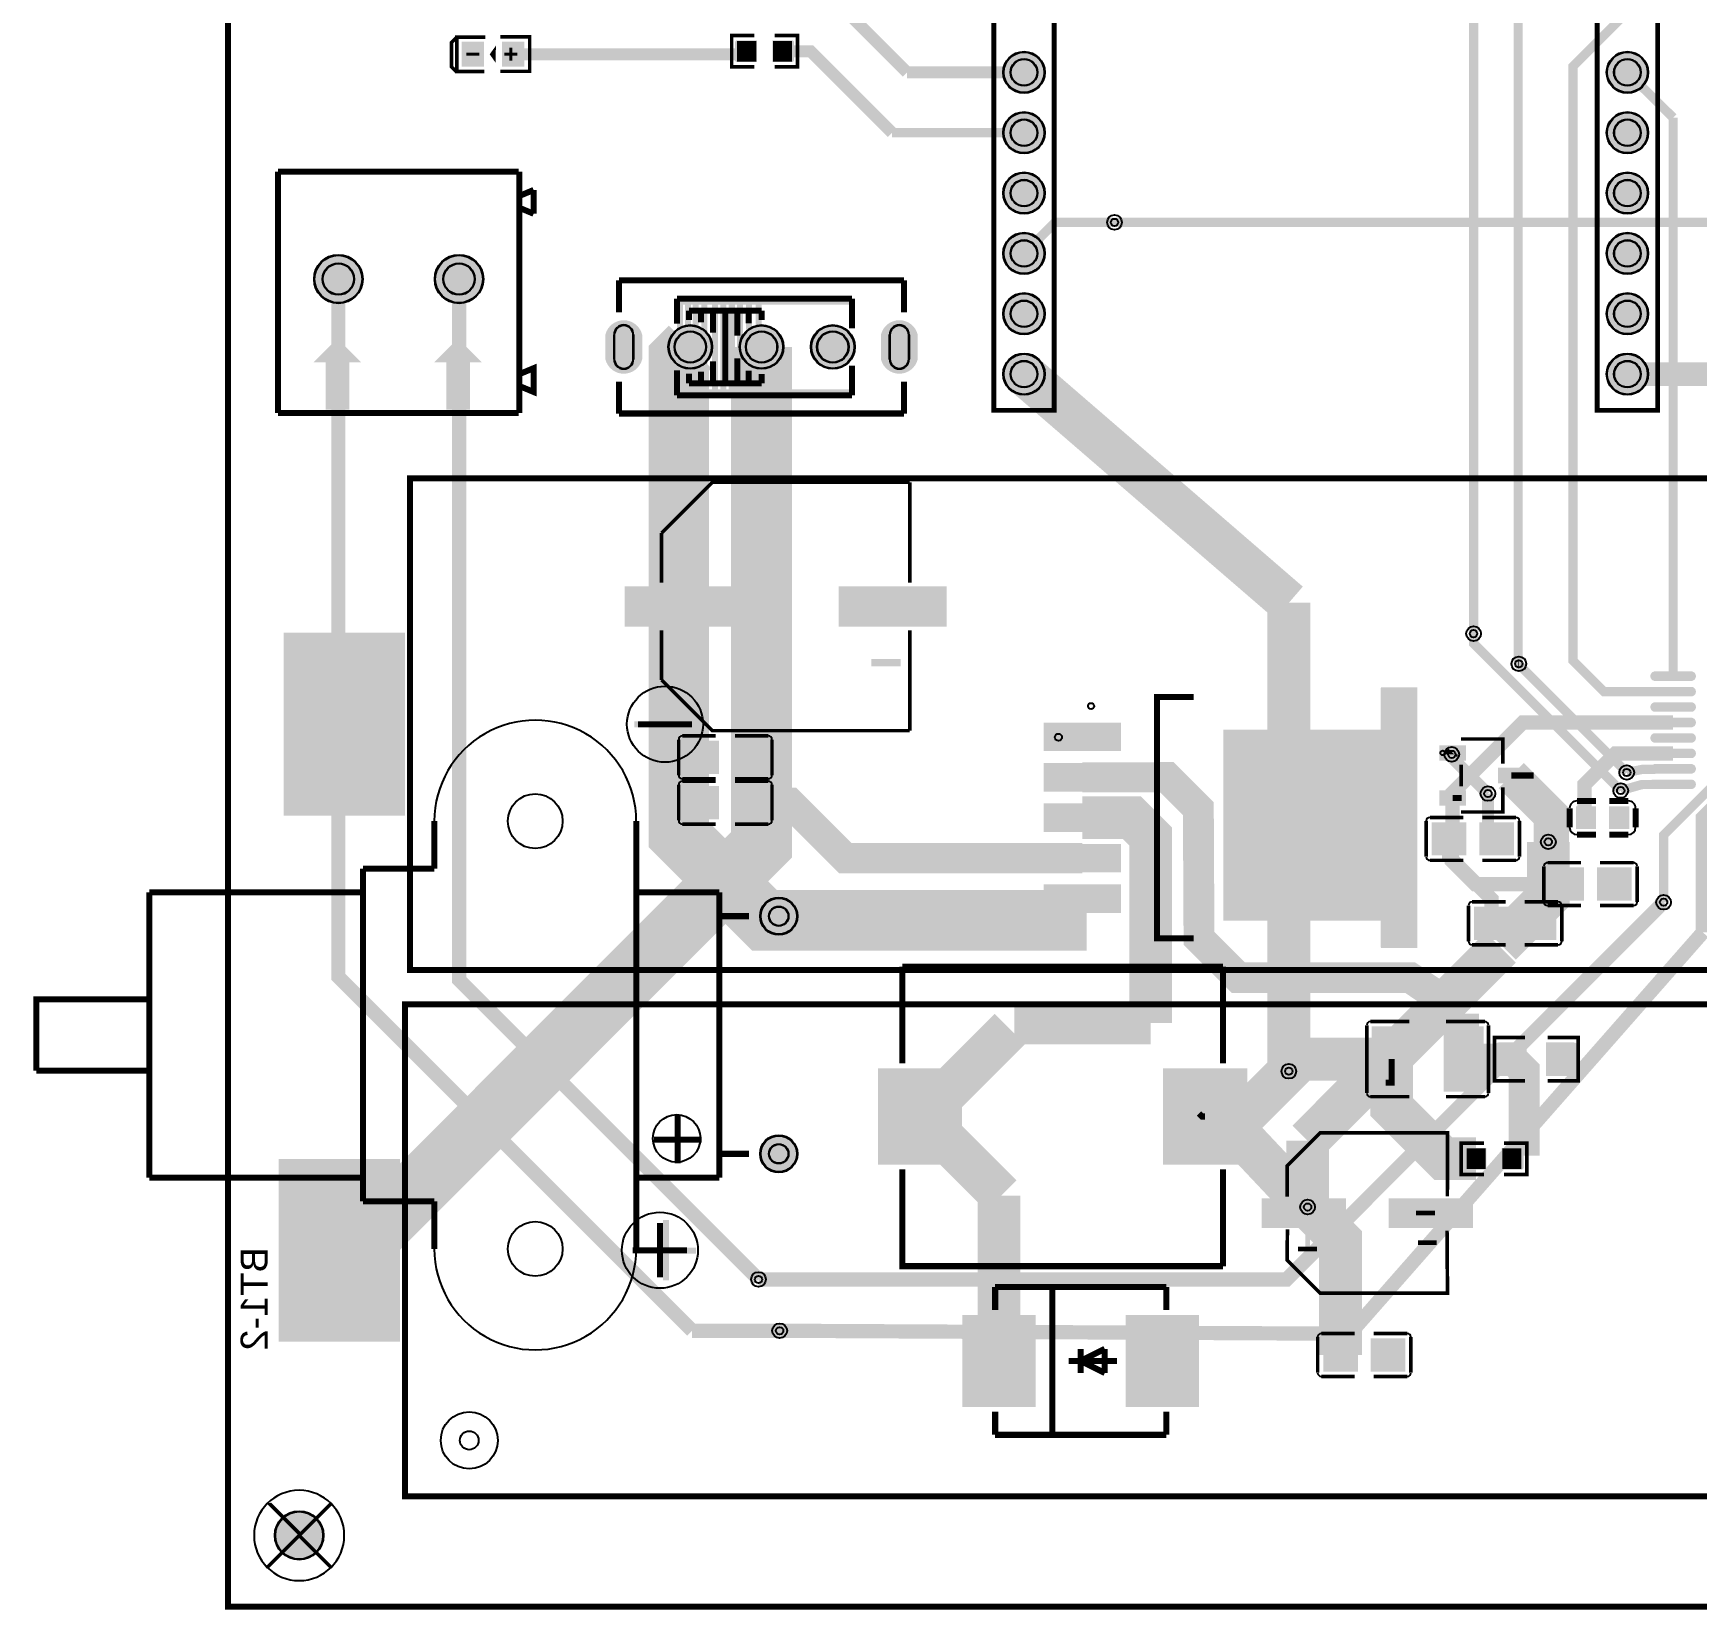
# Model space of a CAD drawing. Header units: millimetres. Extents: x -1 to 107, y -52 to 63.
# Drawn here: x -1.2 to 68.8, y -52.1 to 14.2 of the extents above; entities that cross this region are included whole.
import ezdxf

# ---------------------------------------------------------------- set-up
doc = ezdxf.new("R2010")
doc.units = ezdxf.units.MM
for name, color, linetype, true_color in [('BoardOutLine', 7, 'Continuous', 0xff00ff), ('BottomLayer', 7, 'Continuous', 0x0000ff), ('BottomPasteMaskLayer', 7, 'Continuous', 0x800000), ('BottomSilkLayer', 7, 'Continuous', 0x66cc33), ('BottomSolderMaskLayer', 7, 'Continuous', 0xaa00ff), ('Document', 7, 'Continuous', 0xffffff), ('Hole', 7, 'Continuous', 0x222222), ('Multi-Layer', 7, 'Continuous', 0xc0c0c0), ('TopLayer', 7, 'Continuous', 0xff0000), ('TopPasteMaskLayer', 7, 'Continuous', 0x808080), ('TopSilkLayer', 7, 'Continuous', 0xffcc00), ('TopSolderMaskLayer', 7, 'Continuous', 0x800080)]:
    doc.layers.add(name, color=color, linetype=linetype, true_color=true_color)
doc.styles.get("Standard").update_dxf_attribs({"font": 'arial.ttf'})

msp = doc.modelspace()

# ---------------------------------------------------------------- hatches: boundary and pattern name
at = {"layer": 'BottomLayer'}
for points in [[(14.44, -18.669), (14.44, -11.049), (9.36, -11.049), (9.36, -18.669)], [(9.147, -33.19), (9.147, -40.81), (14.227, -40.81), (14.227, -33.19)]]:
    msp.add_hatch(color=256, dxfattribs=at).paths.add_polyline_path(points)
at = {"layer": 'BottomPasteMaskLayer'}
for points in [[(14.44, -18.669), (14.44, -11.049), (9.36, -11.049), (9.36, -18.669)], [(9.147, -33.19), (9.147, -40.81), (14.227, -40.81), (14.227, -33.19)]]:
    msp.add_hatch(color=256, dxfattribs=at).paths.add_polyline_path(points)
at = {"layer": 'BottomSolderMaskLayer'}
for points in [[(39.638, 12.573, 1), (41.388, 12.573, 1)], [(65.038, 12.573, 1), (66.789, 12.573, 1)], [(39.638, 10.033, 1), (41.388, 10.033, 1)], [(65.038, 10.033, 1), (66.789, 10.033, 1)], [(39.638, 7.493, 1), (41.388, 7.493, 1)], [(65.038, 7.493, 1), (66.789, 7.493, 1)], [(39.638, 4.953, 1), (41.388, 4.953, 1)], [(65.038, 4.953, 1), (66.789, 4.953, 1)], [(10.625, 3.873, 1), (12.675, 3.873, 1)], [(15.705, 3.873, 1), (17.755, 3.873, 1)], [(39.638, 2.413, 1), (41.388, 2.413, 1)], [(65.038, 2.413, 1), (66.789, 2.413, 1)], [(24.439, 0.499, -0.785398), (22.889, 0.499), (22.889, 1.533, -0.785398), (24.439, 1.533)], [(36.04, 0.499, -0.785398), (34.489, 0.499), (34.489, 1.533, -0.785398), (36.04, 1.533)], [(25.539, 1.016, 1), (27.389, 1.016, 1)], [(28.539, 1.016, 1), (30.389, 1.016, 1)], [(31.539, 1.016, 1), (33.389, 1.016, 1)], [(39.638, -0.127, 1), (41.388, -0.127, 1)], [(65.038, -0.127, 1), (66.789, -0.127, 1)], [(14.457, -18.707), (14.457, -11.011), (9.343, -11.011), (9.343, -18.707)], [(29.402, -22.94, 1), (30.976, -22.94, 1)], [(29.402, -32.94, 1), (30.976, -32.94, 1)], [(9.13, -33.152), (9.13, -40.848), (14.244, -40.848), (14.244, -33.152)], [(8.975, -49, 1), (11.025, -49, 1)]]:
    msp.add_hatch(color=256, dxfattribs=at).paths.add_polyline_path(points)
at = {"layer": 'Document'}
for points in [[(17.042, 13.277), (17.582, 13.277), (17.582, 13.407), (17.042, 13.407)], [(18.641, 13.27), (19.18, 13.27), (19.18, 13.4), (18.641, 13.4)], [(18.846, 13.606), (18.846, 13.066), (18.976, 13.066), (18.976, 13.606)], [(25.908, 3.048), (33.274, 3.048), (33.274, 2.794), (25.908, 2.794)], [(25.908, 3.048), (25.908, -1.016), (26.162, -1.016), (26.162, 2.794)], [(28.683, 2.803), (28.429, 2.803), (28.429, -0.753), (28.683, -0.753)], [(29.069, 2.803), (28.815, 2.803), (28.815, -0.753), (29.069, -0.753)], [(26.501, 2.794), (26.247, 2.794), (26.247, -0.762), (26.501, -0.762)], [(26.816, 2.794), (26.562, 2.794), (26.562, -0.762), (26.816, -0.762)], [(27.178, 2.794), (26.924, 2.794), (26.924, -0.762), (27.178, -0.762)], [(27.63, 2.794), (27.376, 2.794), (27.376, -0.762), (27.63, -0.762)], [(27.978, 2.794), (27.724, 2.794), (27.724, -0.762), (27.978, -0.762)], [(28.34, 2.794), (28.086, 2.794), (28.086, -0.762), (28.34, -0.762)], [(29.464, 2.794), (29.21, 2.794), (29.21, -0.762), (29.464, -0.762)], [(12.11, -1.627), (11.11, -1.627), (11.11, 0.373), (10.61, 0.373), (11.61, 1.373), (12.61, 0.373), (12.11, 0.373)], [(17.19, -1.627), (16.19, -1.627), (16.19, 0.373), (15.69, 0.373), (16.69, 1.373), (17.69, 0.373), (17.19, 0.373)], [(26.162, -0.762), (33.274, -0.762), (33.274, -1.016), (26.162, -1.016)], [(26.103, -8.876), (26.103, -10.936), (26.412, -10.936), (26.412, -8.876)], [(25.639, -9.752), (25.639, -10.061), (26.875, -10.061), (26.875, -9.752)], [(35.321, -9.752), (35.321, -10.061), (34.085, -10.061), (34.085, -9.752)], [(26.655, -14.733), (26.655, -14.987), (24.115, -14.987), (24.115, -14.733)], [(52.553, -36.087), (52.553, -34.767), (52.355, -34.767), (52.355, -36.087)], [(53.083, -35.334), (51.763, -35.334), (51.763, -35.532), (53.083, -35.532)], [(57.811, -35.334), (57.811, -35.532), (57.019, -35.532), (57.019, -35.334)], [(25.573, -38.26), (25.319, -38.26), (25.319, -35.72), (25.573, -35.72)], [(24.169, -37.138), (24.169, -36.884), (26.709, -36.884), (26.709, -37.138)], [(46.079, -42.551), (46.079, -40.773), (46.587, -40.773), (46.587, -42.551)], [(38.568, -41.402), (40.346, -41.402), (40.346, -41.91), (38.568, -41.91)], [(45.438, -41.402), (47.216, -41.402), (47.216, -41.91), (45.438, -41.91)]]:
    msp.add_hatch(color=256, dxfattribs=at).paths.add_polyline_path(points)
at = {"layer": 'Multi-Layer'}
for points in [[(39.663, 12.573, 1), (41.363, 12.573, 1)], [(65.063, 12.573, 1), (66.763, 12.573, 1)], [(39.663, 10.033, 1), (41.363, 10.033, 1)], [(65.063, 10.033, 1), (66.763, 10.033, 1)], [(39.663, 7.493, 1), (41.363, 7.493, 1)], [(65.063, 7.493, 1), (66.763, 7.493, 1)], [(39.663, 4.953, 1), (41.363, 4.953, 1)], [(65.063, 4.953, 1), (66.763, 4.953, 1)], [(10.65, 3.873, 1), (12.65, 3.873, 1)], [(15.73, 3.873, 1), (17.73, 3.873, 1)], [(39.663, 2.413, 1), (41.363, 2.413, 1)], [(65.063, 2.413, 1), (66.763, 2.413, 1)], [(24.414, 0.516, -0.785398), (22.914, 0.516), (22.914, 1.516, -0.785398), (24.414, 1.516)], [(36.014, 0.516, -0.785398), (34.514, 0.516), (34.514, 1.516, -0.785398), (36.014, 1.516)], [(25.564, 1.016, 1), (27.364, 1.016, 1)], [(28.564, 1.016, 1), (30.364, 1.016, 1)], [(31.564, 1.016, 1), (33.364, 1.016, 1)], [(39.663, -0.127, 1), (41.363, -0.127, 1)], [(65.063, -0.127, 1), (66.763, -0.127, 1)], [(29.427, -22.94, 1), (30.951, -22.94, 1)], [(29.427, -32.94, 1), (30.951, -32.94, 1)], [(9, -49, 1), (11, -49, 1)]]:
    msp.add_hatch(color=256, dxfattribs=at).paths.add_polyline_path(points)
at = {"layer": 'TopLayer'}
for points in [[(16.861, 12.835), (16.861, 13.835), (17.761, 13.835), (17.761, 12.835)], [(18.561, 12.835), (18.561, 13.835), (19.461, 13.835), (19.461, 12.835)], [(29.241, 13.894), (29.241, 13.03), (28.435, 13.03), (28.435, 13.894)], [(29.941, 13.894), (29.941, 13.03), (30.748, 13.03), (30.748, 13.894)], [(23.73, -9.081), (28.23, -9.081), (28.23, -10.731), (23.73, -10.731)], [(32.73, -9.081), (37.23, -9.081), (37.23, -10.731), (32.73, -10.731)], [(67.136, -13.009, -0.785398), (67.136, -12.666), (68.54, -12.666, -0.785398), (68.54, -13.009)], [(48.922, -15.113), (55.526, -15.113), (55.526, -13.335), (57.05, -13.335), (57.05, -24.257), (55.526, -24.257), (55.526, -23.114), (48.922, -23.114)], [(67.136, -13.659, -0.785398), (67.136, -13.316), (68.54, -13.316, -0.785398), (68.54, -13.659)], [(67.136, -14.309, -0.785398), (67.136, -13.966), (68.54, -13.966, -0.785398), (68.54, -14.309)], [(67.136, -14.959, -0.785398), (67.136, -14.616), (68.54, -14.616, -0.785398), (68.54, -14.959)], [(41.37, -14.817), (44.57, -14.817), (44.57, -15.967), (41.37, -15.967)], [(67.136, -15.609, -0.785398), (67.136, -15.266), (68.54, -15.266, -0.785398), (68.54, -15.609)], [(27.645, -16.931), (27.645, -15.581), (26.235, -15.581), (26.235, -16.931)], [(28.235, -16.931), (28.235, -15.581), (29.645, -15.581), (29.645, -16.931)], [(59.089, -16.368), (58.019, -16.368), (58.019, -15.768), (59.089, -15.768)], [(67.136, -16.26, -0.785398), (67.136, -15.917), (68.54, -15.917, -0.785398), (68.54, -16.26)], [(41.37, -16.519), (44.57, -16.519), (44.57, -17.669), (41.37, -17.669)], [(61.559, -17.318), (60.489, -17.318), (60.489, -16.718), (61.559, -16.718)], [(67.136, -16.91, -0.785398), (67.136, -16.567), (68.54, -16.567, -0.785398), (68.54, -16.91)], [(27.645, -17.486), (27.645, -18.836), (26.235, -18.836), (26.235, -17.486)], [(28.235, -17.486), (28.235, -18.836), (29.645, -18.836), (29.645, -17.486)], [(67.136, -17.56, -0.785398), (67.136, -17.217), (68.54, -17.217, -0.785398), (68.54, -17.56)], [(59.089, -18.268), (58.019, -18.268), (58.019, -17.668), (59.089, -17.668)], [(41.37, -18.221), (44.57, -18.221), (44.57, -19.371), (41.37, -19.371)], [(63.769, -18.346), (64.569, -18.346), (64.569, -19.246), (63.769, -19.246)], [(65.169, -18.346), (65.969, -18.346), (65.969, -19.246), (65.169, -19.246)], [(59.113, -20.36), (59.113, -19.01), (57.703, -19.01), (57.703, -20.36)], [(59.703, -20.36), (59.703, -19.01), (61.113, -19.01), (61.113, -20.36)], [(41.37, -19.923), (44.57, -19.923), (44.57, -21.073), (41.37, -21.073)], [(64.066, -20.915), (64.066, -22.265), (62.656, -22.265), (62.656, -20.915)], [(64.656, -20.915), (64.656, -22.265), (66.066, -22.265), (66.066, -20.915)], [(41.37, -21.625), (44.57, -21.625), (44.57, -22.775), (41.37, -22.775)], [(60.891, -23.916), (60.891, -22.566), (59.481, -22.566), (59.481, -23.916)], [(61.481, -23.916), (61.481, -22.566), (62.891, -22.566), (62.891, -23.916)], [(56.803, -30.306), (56.803, -27.606), (55.168, -27.606), (55.168, -30.306)], [(58.203, -30.306), (58.203, -27.606), (59.838, -27.606), (59.838, -30.306)], [(61.641, -29.645), (61.641, -28.268), (60.509, -28.268), (60.509, -29.645)], [(62.509, -29.645), (62.509, -28.268), (63.642, -28.268), (63.642, -29.645)], [(34.386, -33.369), (34.386, -29.369), (37.886, -29.369), (37.886, -33.369)], [(46.386, -33.369), (46.386, -29.369), (49.886, -29.369), (49.886, -33.369)], [(59.947, -33.579), (59.947, -32.715), (59.141, -32.715), (59.141, -33.579)], [(60.647, -33.579), (60.647, -32.715), (61.454, -32.715), (61.454, -33.579)], [(50.543, -34.833), (54.043, -34.833), (54.043, -36.033), (50.543, -36.033)], [(55.883, -34.833), (59.383, -34.833), (59.383, -36.033), (55.883, -36.033)], [(40.978, -43.566), (37.948, -43.566), (37.948, -39.746), (40.978, -39.746)], [(47.848, -43.566), (44.818, -43.566), (44.818, -39.746), (47.848, -39.746)], [(54.541, -40.727), (54.541, -42.077), (53.131, -42.077), (53.131, -40.727)], [(55.131, -40.727), (55.131, -42.077), (56.541, -42.077), (56.541, -40.727)]]:
    msp.add_hatch(color=256, dxfattribs=at).paths.add_polyline_path(points)
at = {"layer": 'TopPasteMaskLayer'}
for points in [[(16.861, 12.835), (16.861, 13.835), (17.761, 13.835), (17.761, 12.835)], [(18.561, 12.835), (18.561, 13.835), (19.461, 13.835), (19.461, 12.835)], [(28.396, 13.012), (29.196, 13.012), (29.246, 13.062), (29.246, 13.29), (28.876, 13.29), (28.876, 13.62), (29.246, 13.62), (29.246, 13.862), (29.196, 13.912), (28.396, 13.912), (28.346, 13.862), (28.346, 13.062)], [(30.786, 13.912), (29.986, 13.912), (29.936, 13.862), (29.936, 13.634), (30.306, 13.634), (30.306, 13.304), (29.936, 13.304), (29.936, 13.062), (29.986, 13.012), (30.786, 13.012), (30.836, 13.062), (30.836, 13.862)], [(23.73, -9.081), (28.23, -9.081), (28.23, -10.731), (23.73, -10.731)], [(32.73, -9.081), (37.23, -9.081), (37.23, -10.731), (32.73, -10.731)], [(67.136, -13.009, -0.785398), (67.136, -12.666), (68.54, -12.666, -0.785398), (68.54, -13.009)], [(48.922, -15.113), (55.526, -15.113), (55.526, -13.335), (57.05, -13.335), (57.05, -24.257), (55.526, -24.257), (55.526, -23.114), (48.922, -23.114)], [(67.136, -13.659, -0.785398), (67.136, -13.316), (68.54, -13.316, -0.785398), (68.54, -13.659)], [(67.136, -14.309, -0.785398), (67.136, -13.966), (68.54, -13.966, -0.785398), (68.54, -14.309)], [(67.136, -14.959, -0.785398), (67.136, -14.616), (68.54, -14.616, -0.785398), (68.54, -14.959)], [(41.37, -14.817), (44.57, -14.817), (44.57, -15.967), (41.37, -15.967)], [(67.136, -15.609, -0.785398), (67.136, -15.266), (68.54, -15.266, -0.785398), (68.54, -15.609)], [(26.235, -16.896), (26.235, -15.616), (26.285, -15.566), (27.435, -15.566), (27.485, -15.616), (27.49, -16.026), (27.04, -16.026), (27.04, -16.476), (27.48, -16.476), (27.485, -16.896), (27.435, -16.946), (26.285, -16.946)], [(29.645, -15.616), (29.645, -16.896), (29.595, -16.946), (28.445, -16.946), (28.395, -16.896), (28.39, -16.486), (28.84, -16.486), (28.84, -16.036), (28.4, -16.036), (28.395, -15.616), (28.445, -15.566), (29.595, -15.566)], [(59.089, -16.368), (58.019, -16.368), (58.019, -15.768), (59.089, -15.768)], [(67.136, -16.26, -0.785398), (67.136, -15.917), (68.54, -15.917, -0.785398), (68.54, -16.26)], [(41.37, -16.519), (44.57, -16.519), (44.57, -17.669), (41.37, -17.669)], [(61.559, -17.318), (60.489, -17.318), (60.489, -16.718), (61.559, -16.718)], [(67.136, -16.91, -0.785398), (67.136, -16.567), (68.54, -16.567, -0.785398), (68.54, -16.91)], [(26.235, -18.801), (26.235, -17.521), (26.285, -17.471), (27.435, -17.471), (27.485, -17.521), (27.49, -17.931), (27.04, -17.931), (27.04, -18.381), (27.48, -18.381), (27.485, -18.801), (27.435, -18.851), (26.285, -18.851)], [(29.645, -17.521), (29.645, -18.801), (29.595, -18.851), (28.445, -18.851), (28.395, -18.801), (28.39, -18.391), (28.84, -18.391), (28.84, -17.941), (28.4, -17.941), (28.395, -17.521), (28.445, -17.471), (29.595, -17.471)], [(67.136, -17.56, -0.785398), (67.136, -17.217), (68.54, -17.217, -0.785398), (68.54, -17.56)], [(59.089, -18.268), (58.019, -18.268), (58.019, -17.668), (59.089, -17.668)], [(41.37, -18.221), (44.57, -18.221), (44.57, -19.371), (41.37, -19.371)], [(63.769, -18.346), (64.569, -18.346), (64.569, -19.246), (63.769, -19.246)], [(65.169, -18.346), (65.969, -18.346), (65.969, -19.246), (65.169, -19.246)], [(57.703, -20.325), (57.703, -19.045), (57.753, -18.995), (58.903, -18.995), (58.953, -19.045), (58.958, -19.455), (58.508, -19.455), (58.508, -19.905), (58.948, -19.905), (58.953, -20.325), (58.903, -20.375), (57.753, -20.375)], [(61.113, -19.045), (61.113, -20.325), (61.063, -20.375), (59.913, -20.375), (59.863, -20.325), (59.858, -19.915), (60.308, -19.915), (60.308, -19.465), (59.868, -19.465), (59.863, -19.045), (59.913, -18.995), (61.063, -18.995)], [(41.37, -19.923), (44.57, -19.923), (44.57, -21.073), (41.37, -21.073)], [(62.656, -22.23), (62.656, -20.95), (62.706, -20.9), (63.856, -20.9), (63.906, -20.95), (63.911, -21.36), (63.461, -21.36), (63.461, -21.81), (63.901, -21.81), (63.906, -22.23), (63.856, -22.28), (62.706, -22.28)], [(66.066, -20.95), (66.066, -22.23), (66.016, -22.28), (64.866, -22.28), (64.816, -22.23), (64.811, -21.82), (65.261, -21.82), (65.261, -21.37), (64.821, -21.37), (64.816, -20.95), (64.866, -20.9), (66.016, -20.9)], [(41.37, -21.625), (44.57, -21.625), (44.57, -22.775), (41.37, -22.775)], [(59.481, -23.881), (59.481, -22.601), (59.531, -22.551), (60.681, -22.551), (60.731, -22.601), (60.736, -23.011), (60.286, -23.011), (60.286, -23.461), (60.726, -23.461), (60.731, -23.881), (60.681, -23.931), (59.531, -23.931)], [(62.891, -22.601), (62.891, -23.881), (62.841, -23.931), (61.691, -23.931), (61.641, -23.881), (61.636, -23.471), (62.086, -23.471), (62.086, -23.021), (61.646, -23.021), (61.641, -22.601), (61.691, -22.551), (62.841, -22.551)], [(56.803, -30.206), (56.803, -29.515), (56.703, -29.415), (56.347, -29.415), (56.247, -29.315), (56.247, -28.597), (56.347, -28.497), (56.703, -28.497), (56.803, -28.397), (56.803, -27.706), (56.703, -27.606), (55.268, -27.606), (55.168, -27.706), (55.168, -30.206), (55.268, -30.306), (56.703, -30.306)], [(58.203, -30.206), (58.203, -29.515), (58.303, -29.415), (58.659, -29.415), (58.759, -29.315), (58.759, -28.597), (58.659, -28.497), (58.303, -28.497), (58.203, -28.397), (58.203, -27.706), (58.303, -27.606), (59.738, -27.606), (59.838, -27.706), (59.838, -30.206), (59.738, -30.306), (58.303, -30.306)], [(60.375, -29.596), (60.375, -28.316), (60.425, -28.266), (61.575, -28.266), (61.625, -28.316), (61.63, -28.726), (61.18, -28.726), (61.18, -29.176), (61.62, -29.176), (61.625, -29.596), (61.575, -29.646), (60.425, -29.646)], [(62.525, -29.596), (62.525, -29.176), (62.97, -29.176), (62.97, -28.726), (62.53, -28.726), (62.525, -28.316), (62.575, -28.266), (63.725, -28.266), (63.775, -28.316), (63.775, -29.596), (63.725, -29.646), (62.575, -29.646)], [(34.386, -33.369), (34.386, -29.369), (37.886, -29.369), (37.886, -33.369)], [(46.386, -33.369), (46.386, -29.369), (49.886, -29.369), (49.886, -33.369)], [(59.102, -33.597), (59.902, -33.597), (59.952, -33.547), (59.952, -33.319), (59.582, -33.319), (59.582, -32.989), (59.952, -32.989), (59.952, -32.747), (59.902, -32.697), (59.102, -32.697), (59.052, -32.747), (59.052, -33.547)], [(61.492, -32.697), (60.692, -32.697), (60.642, -32.747), (60.642, -32.975), (61.012, -32.975), (61.012, -33.305), (60.642, -33.305), (60.642, -33.547), (60.692, -33.597), (61.492, -33.597), (61.542, -33.547), (61.542, -32.747)], [(50.543, -34.833), (54.043, -34.833), (54.043, -36.033), (50.543, -36.033)], [(55.883, -34.833), (59.383, -34.833), (59.383, -36.033), (55.883, -36.033)], [(40.978, -43.566), (37.948, -43.566), (37.948, -39.746), (40.978, -39.746)], [(47.848, -43.566), (44.818, -43.566), (44.818, -39.746), (47.848, -39.746)], [(53.131, -42.042), (53.131, -40.762), (53.181, -40.712), (54.331, -40.712), (54.381, -40.762), (54.386, -41.172), (53.936, -41.172), (53.936, -41.622), (54.376, -41.622), (54.381, -42.042), (54.331, -42.092), (53.181, -42.092)], [(56.541, -40.762), (56.541, -42.042), (56.491, -42.092), (55.341, -42.092), (55.291, -42.042), (55.286, -41.632), (55.736, -41.632), (55.736, -41.182), (55.296, -41.182), (55.291, -40.762), (55.341, -40.712), (56.491, -40.712)]]:
    msp.add_hatch(color=256, dxfattribs=at).paths.add_polyline_path(points)
at = {"layer": 'TopSilkLayer'}
for points in [[(18.271, 12.975), (18.281, 13.695), (18.021, 13.335)], [(12.11, -1.627), (11.11, -1.627), (11.11, 0.373), (10.61, 0.373), (11.61, 1.373), (12.61, 0.373), (12.11, 0.373)], [(17.19, -1.627), (16.19, -1.627), (16.19, 0.373), (15.69, 0.373), (16.69, 1.373), (17.69, 0.373), (17.19, 0.373)], [(26.103, -11.245), (26.103, -13.305), (26.412, -13.305), (26.412, -11.245)], [(25.639, -12.121), (25.639, -12.43), (26.875, -12.43), (26.875, -12.121)], [(35.321, -12.121), (35.321, -12.43), (34.085, -12.43), (34.085, -12.121)], [(52.349, -36.291), (52.349, -37.611), (52.547, -37.611), (52.547, -36.291)], [(52.052, -36.852), (52.052, -37.05), (52.844, -37.05), (52.844, -36.852)], [(57.884, -36.576), (57.884, -36.774), (57.092, -36.774), (57.092, -36.576)]]:
    msp.add_hatch(color=256, dxfattribs=at).paths.add_polyline_path(points)
at = {"layer": 'TopSolderMaskLayer'}
for points in [[(16.838, 12.807), (16.838, 13.863), (17.784, 13.863), (17.784, 12.807)], [(18.538, 12.807), (18.538, 13.863), (19.484, 13.863), (19.484, 12.807)], [(29.266, 13.919), (29.266, 13.005), (28.409, 13.005), (28.409, 13.919)], [(29.916, 13.919), (29.916, 13.005), (30.773, 13.005), (30.773, 13.919)], [(39.638, 12.573, 1), (41.388, 12.573, 1)], [(65.038, 12.573, 1), (66.789, 12.573, 1)], [(39.638, 10.033, 1), (41.388, 10.033, 1)], [(65.038, 10.033, 1), (66.789, 10.033, 1)], [(39.638, 7.493, 1), (41.388, 7.493, 1)], [(65.038, 7.493, 1), (66.789, 7.493, 1)], [(39.638, 4.953, 1), (41.388, 4.953, 1)], [(65.038, 4.953, 1), (66.789, 4.953, 1)], [(10.625, 3.873, 1), (12.675, 3.873, 1)], [(15.705, 3.873, 1), (17.755, 3.873, 1)], [(39.638, 2.413, 1), (41.388, 2.413, 1)], [(65.038, 2.413, 1), (66.789, 2.413, 1)], [(24.439, 0.499, -0.785398), (22.889, 0.499), (22.889, 1.533, -0.785398), (24.439, 1.533)], [(36.04, 0.499, -0.785398), (34.489, 0.499), (34.489, 1.533, -0.785398), (36.04, 1.533)], [(25.539, 1.016, 1), (27.389, 1.016, 1)], [(28.539, 1.016, 1), (30.389, 1.016, 1)], [(31.539, 1.016, 1), (33.389, 1.016, 1)], [(39.638, -0.127, 1), (41.388, -0.127, 1)], [(65.038, -0.127, 1), (66.789, -0.127, 1)], [(23.705, -9.056), (28.255, -9.056), (28.255, -10.756), (23.705, -10.756)], [(32.705, -9.056), (37.255, -9.056), (37.255, -10.756), (32.705, -10.756)], [(67.032, -13.035, -0.785398), (67.032, -12.641), (68.644, -12.641, -0.785398), (68.644, -13.035)], [(67.032, -13.685, -0.785398), (67.032, -13.291), (68.644, -13.291, -0.785398), (68.644, -13.685)], [(48.897, -15.095), (55.542, -15.095), (55.542, -13.309), (57.075, -13.309), (57.075, -24.281), (55.542, -24.281), (55.542, -23.132), (48.897, -23.132)], [(67.032, -14.335, -0.785398), (67.032, -13.941), (68.644, -13.941, -0.785398), (68.644, -14.335)], [(67.032, -14.985, -0.785398), (67.032, -14.591), (68.644, -14.591, -0.785398), (68.644, -14.985)], [(41.345, -14.792), (44.596, -14.792), (44.596, -15.993), (41.345, -15.993)], [(67.032, -15.635, -0.785398), (67.032, -15.241), (68.644, -15.241, -0.785398), (68.644, -15.635)], [(27.67, -16.956), (27.67, -15.556), (26.21, -15.556), (26.21, -16.956)], [(28.21, -16.956), (28.21, -15.556), (29.67, -15.556), (29.67, -16.956)], [(59.115, -16.393), (57.994, -16.393), (57.994, -15.743), (59.115, -15.743)], [(67.032, -16.285, -0.785398), (67.032, -15.891), (68.644, -15.891, -0.785398), (68.644, -16.285)], [(41.345, -16.494), (44.596, -16.494), (44.596, -17.695), (41.345, -17.695)], [(61.585, -17.343), (60.464, -17.343), (60.464, -16.693), (61.585, -16.693)], [(67.032, -16.935, -0.785398), (67.032, -16.541), (68.644, -16.541, -0.785398), (68.644, -16.935)], [(27.67, -17.461), (27.67, -18.861), (26.21, -18.861), (26.21, -17.461)], [(28.21, -17.461), (28.21, -18.861), (29.67, -18.861), (29.67, -17.461)], [(67.032, -17.585, -0.785398), (67.032, -17.191), (68.644, -17.191, -0.785398), (68.644, -17.585)], [(41.345, -18.196), (44.596, -18.196), (44.596, -19.396), (41.345, -19.396)], [(59.115, -18.293), (57.994, -18.293), (57.994, -17.643), (59.115, -17.643)], [(63.744, -18.321), (64.595, -18.321), (64.595, -19.271), (63.744, -19.271)], [(65.144, -18.321), (65.995, -18.321), (65.995, -19.271), (65.144, -19.271)], [(59.139, -20.385), (59.139, -18.985), (57.678, -18.985), (57.678, -20.385)], [(59.678, -20.385), (59.678, -18.985), (61.139, -18.985), (61.139, -20.385)], [(41.345, -19.897), (44.596, -19.897), (44.596, -21.098), (41.345, -21.098)], [(64.092, -20.89), (64.092, -22.29), (62.631, -22.29), (62.631, -20.89)], [(64.631, -20.89), (64.631, -22.29), (66.092, -22.29), (66.092, -20.89)], [(41.345, -21.599), (44.596, -21.599), (44.596, -22.8), (41.345, -22.8)], [(29.402, -22.94, 1), (30.976, -22.94, 1)], [(60.917, -23.941), (60.917, -22.541), (59.456, -22.541), (59.456, -23.941)], [(61.456, -23.941), (61.456, -22.541), (62.917, -22.541), (62.917, -23.941)], [(56.829, -30.331), (56.829, -27.581), (55.143, -27.581), (55.143, -30.331)], [(58.178, -30.331), (58.178, -27.581), (59.864, -27.581), (59.864, -30.331)], [(61.667, -29.67), (61.667, -28.242), (60.483, -28.242), (60.483, -29.67)], [(62.484, -29.67), (62.484, -28.242), (63.667, -28.242), (63.667, -29.67)], [(34.364, -33.398), (34.364, -29.34), (37.908, -29.34), (37.908, -33.398)], [(46.364, -33.398), (46.364, -29.34), (49.908, -29.34), (49.908, -33.398)], [(29.402, -32.94, 1), (30.976, -32.94, 1)], [(59.973, -33.604), (59.973, -32.69), (59.115, -32.69), (59.115, -33.604)], [(60.622, -33.604), (60.622, -32.69), (61.479, -32.69), (61.479, -33.604)], [(50.518, -34.808), (54.069, -34.808), (54.069, -36.059), (50.518, -36.059)], [(55.858, -34.808), (59.409, -34.808), (59.409, -36.059), (55.858, -36.059)], [(41.004, -43.591), (37.923, -43.591), (37.923, -39.721), (41.004, -39.721)], [(47.874, -43.591), (44.793, -43.591), (44.793, -39.721), (47.874, -39.721)], [(54.567, -40.702), (54.567, -42.102), (53.106, -42.102), (53.106, -40.702)], [(55.106, -40.702), (55.106, -42.102), (56.567, -42.102), (56.567, -40.702)], [(8.975, -49, 1), (11.025, -49, 1)]]:
    msp.add_hatch(color=256, dxfattribs=at).paths.add_polyline_path(points)

# ---------------------------------------------------------------- linework, layer by layer
at = {"layer": 'BoardOutLine', "const_width": 0.254}
msp.add_lwpolyline([(7, 63), (99, 63), (99, -52), (7, -52), (7, 63)], close=True, dxfattribs=at)
at = {"layer": 'BottomLayer'}
for points, const_width in [([(44.323, 6.261), (74.295, 6.261)], 0.39), ([(12.192, -37.211), (29.464, -19.939), (29.464, 1.016)], 2.57), ([(51.661, -9.751), (40.513, -0.127)], 1.8), ([(71.882, -0.127), (65.913, -0.127)], 1), ([(51.661, -29.464), (51.661, -9.751)], 1.8), ([(61.821, -13.843), (59.436, -11.458), (59.436, -11.049)], 0.39), ([(65.885, -16.891), (61.341, -12.347), (61.341, -12.319)], 0.39), ([(62.456, -13.462), (61.341, -12.347), (61.341, -12.319)], 0.39), ([(65.631, -17.653), (61.821, -13.843)], 0.39), ([(72.39, -15.494), (69.088, -18.796), (69.088, -23.622)], 0.6), ([(60.043, -17.78), (58.519, -16.256), (58.519, -16.129)], 0.5), ([(60.579, -24.13), (62.583, -22.126), (62.583, -19.812)], 1.8), ([(67.437, -22.352), (51.562, -38.227), (29.337, -38.227)], 0.6), ([(69.088, -23.622), (54.229, -40.513), (30.226, -40.386)], 0.6), ([(52.451, -32.385), (60.579, -24.257)], 1.8), ([(52.451, -35.179), (52.451, -32.385)], 1.8)]:
    msp.add_lwpolyline(points, dxfattribs=dict(at, const_width=const_width))
at = {"layer": 'BottomSilkLayer', "const_width": 0.254}
for points in [[(91.758, -25.21), (91.758, -4.509), (14.669, -4.509), (14.669, -25.21), (91.758, -25.21)], [(14.455, -26.649), (14.455, -47.351), (91.545, -47.351), (91.545, -26.649), (14.455, -26.649)]]:
    msp.add_lwpolyline(points, close=True, dxfattribs=at)
for points in [[(26.543, -14.859), (24.257, -14.859)], [(25.187, -38.143), (25.187, -35.857)], [(24.044, -37), (26.33, -37)]]:
    msp.add_lwpolyline(points, dxfattribs=at)
at = {"layer": 'BottomSilkLayer'}
for centre in [(25.4, -14.859), (25.187, -37)]:
    msp.add_circle(centre, 1.6, dxfattribs=at)
at = {"layer": 'BottomSolderMaskLayer'}
for points in [[(23.256, 1.533), (23.256, 0.499)], [(24.072, 1.533), (24.072, 0.499)], [(34.856, 1.533), (34.856, 0.499)], [(35.672, 1.533), (35.672, 0.499)]]:
    msp.add_lwpolyline(points, close=True, dxfattribs=at)
for centre, radius in [((40.513, 12.573), 0.875), ((65.913, 12.573), 0.875), ((40.513, 12.573), 0.566), ((65.913, 12.573), 0.566), ((40.513, 10.033), 0.875), ((40.513, 10.033), 0.566), ((65.913, 10.033), 0.875), ((65.913, 10.033), 0.566), ((40.513, 7.493), 0.875), ((40.513, 7.493), 0.566), ((65.913, 7.493), 0.875), ((65.913, 7.493), 0.566), ((40.513, 4.953), 0.875), ((65.913, 4.953), 0.875), ((40.513, 4.953), 0.566), ((65.913, 4.953), 0.566), ((11.65, 3.873), 1.025), ((11.65, 3.873), 0.667), ((16.73, 3.873), 1.025), ((16.73, 3.873), 0.667), ((40.513, 2.413), 0.875), ((40.513, 2.413), 0.566), ((65.913, 2.413), 0.875), ((65.913, 2.413), 0.566), ((26.464, 1.016), 0.925), ((26.464, 1.016), 0.668), ((29.464, 1.016), 0.925), ((29.464, 1.016), 0.668), ((32.464, 1.016), 0.925), ((32.464, 1.016), 0.668), ((40.513, -0.127), 0.875), ((65.913, -0.127), 0.875), ((40.513, -0.127), 0.566), ((65.913, -0.127), 0.566), ((30.189, -22.94), 0.787), ((30.189, -22.94), 0.413), ((30.189, -32.94), 0.787), ((30.189, -32.94), 0.413), ((10, -49), 1.025), ((10, -49), 1.025)]:
    msp.add_circle(centre, radius, dxfattribs=at)
for centre, start, end in [((23.664, 1.533), 360, 180), ((35.264, 1.533), 360, 180), ((23.664, 0.499), 180, 360), ((35.264, 0.499), 180, 360)]:
    msp.add_arc(centre, 0.408, start, end, dxfattribs=at)
at = {"layer": 'Document'}
for centre, radius in [((41.96, -15.408), 0.15), ((58.138, -16.068), 0.1), ((17.16, -45), 0.393)]:
    msp.add_circle(centre, radius, dxfattribs=at)
at = {"layer": 'Hole'}
for centre in [(44.323, 6.261), (59.436, -11.049), (61.341, -12.319), (58.519, -16.129), (65.885, -16.891), (65.631, -17.653), (60.043, -17.78), (62.583, -19.812), (67.437, -22.352), (51.661, -29.464), (52.451, -35.179), (29.337, -38.227), (30.226, -40.386), (30.226, -40.386)]:
    msp.add_circle(centre, 0.155, dxfattribs=at)
at = {"layer": 'Multi-Layer'}
for points in [[(23.264, 1.516), (23.264, 0.516)], [(24.064, 1.516), (24.064, 0.516)], [(34.864, 1.516), (34.864, 0.516)], [(35.664, 1.516), (35.664, 0.516)]]:
    msp.add_lwpolyline(points, close=True, dxfattribs=at)
for centre, radius in [((40.513, 12.573), 0.85), ((65.913, 12.573), 0.85), ((40.513, 12.573), 0.55), ((65.913, 12.573), 0.55), ((40.513, 10.033), 0.85), ((40.513, 10.033), 0.55), ((65.913, 10.033), 0.85), ((65.913, 10.033), 0.55), ((40.513, 7.493), 0.85), ((40.513, 7.493), 0.55), ((65.913, 7.493), 0.85), ((65.913, 7.493), 0.55), ((44.323, 6.261), 0.31), ((40.513, 4.953), 0.85), ((65.913, 4.953), 0.85), ((40.513, 4.953), 0.55), ((65.913, 4.953), 0.55), ((11.65, 3.873), 1), ((11.65, 3.873), 0.65), ((16.73, 3.873), 1), ((16.73, 3.873), 0.65), ((40.513, 2.413), 0.85), ((40.513, 2.413), 0.55), ((65.913, 2.413), 0.85), ((65.913, 2.413), 0.55), ((26.464, 1.016), 0.9), ((26.464, 1.016), 0.65), ((29.464, 1.016), 0.9), ((29.464, 1.016), 0.65), ((32.464, 1.016), 0.9), ((32.464, 1.016), 0.65), ((40.513, -0.127), 0.85), ((65.913, -0.127), 0.85), ((40.513, -0.127), 0.55), ((65.913, -0.127), 0.55), ((59.436, -11.049), 0.31), ((61.341, -12.319), 0.31), ((58.519, -16.129), 0.31), ((65.885, -16.891), 0.31), ((60.043, -17.78), 0.31), ((65.631, -17.653), 0.31), ((19.939, -18.94), 1.15), ((62.583, -19.812), 0.31), ((30.189, -22.94), 0.762), ((67.437, -22.352), 0.31), ((30.189, -22.94), 0.4), ((51.661, -29.464), 0.31), ((30.189, -32.94), 0.762), ((30.189, -32.94), 0.4), ((52.451, -35.179), 0.31), ((19.939, -36.94), 1.15), ((29.337, -38.227), 0.31), ((30.226, -40.386), 0.31), ((30.226, -40.386), 0.31), ((17.16, -45), 1.2), ((10, -49), 1), ((10, -49), 1)]:
    msp.add_circle(centre, radius, dxfattribs=at)
for centre, start, end in [((23.664, 1.516), 360, 180), ((35.264, 1.516), 360, 180), ((23.664, 0.516), 180, 360), ((35.264, 0.516), 180, 360)]:
    msp.add_arc(centre, 0.4, start, end, dxfattribs=at)
at = {"layer": 'TopLayer'}
for points, const_width in [([(30.344, 16.637), (31.525, 16.637), (35.589, 12.573)], 0.5), ([(59.436, -11.049), (59.436, 16.256)], 0.39), ([(61.313, -12.319), (61.313, 15.593)], 0.39), ([(67.838, -13.487), (64.923, -13.487), (63.627, -12.192), (63.627, 12.827), (65.913, 15.113)], 0.39), ([(28.838, 13.462), (28.711, 13.335), (19.011, 13.335)], 0.5), ([(30.344, 13.462), (31.526, 13.462), (34.955, 10.033)], 0.5), ([(35.589, 12.573), (40.513, 12.573)], 0.5), ([(65.913, 12.573), (67.838, 10.668)], 0.39), ([(67.838, 10.668), (67.838, -12.838)], 0.39), ([(34.955, 10.033), (40.513, 10.033)], 0.39), ([(44.323, 6.261), (41.821, 6.261), (40.513, 4.953)], 0.39), ([(26.543, -40.386), (20.337, -34.18), (11.65, -25.493), (11.65, 3.873)], 0.6), ([(29.337, -38.227), (16.73, -25.62), (16.73, 3.873)], 0.6), ([(25.98, -9.906), (25.98, 0.532), (26.464, 1.016)], 2.54), ([(25.98, -9.906), (25.98, -19.503), (29.591, -23.114), (31.214, -23.114)], 2.54), ([(61.341, -12.319), (61.313, -12.319)], 0.39), ([(67.838, -14.788), (61.511, -14.788), (58.554, -17.745), (58.554, -17.968)], 0.6), ([(58.554, -16.068), (58.519, -16.103), (58.519, -16.129)], 0.5), ([(67.838, -16.088), (65.418, -16.088), (64.107, -17.399), (64.107, -18.734), (64.169, -18.796)], 0.6), ([(46.53, -17.094), (42.97, -17.094)], 1.27), ([(46.015, -17.094), (46.53, -17.094), (47.851, -18.415), (47.879, -23.876), (49.53, -25.527), (56.769, -25.527), (59.021, -27.044)], 1.3), ([(62.71, -19.939), (62.71, -18.705), (61.024, -17.018)], 1.5), ([(67.838, -16.739), (66.52, -16.764), (65.885, -16.891)], 0.39), ([(73.584, -16.739), (70.221, -16.739), (67.437, -19.522), (67.437, -22.352)], 0.39), ([(61.024, -17.018), (61.965, -17.018)], 0.254), ([(67.838, -17.389), (66.52, -17.399), (65.631, -17.653)], 0.39), ([(28.94, -18.161), (30.658, -18.161), (32.817, -20.32)], 1.27), ([(42.969, -18.796), (45.057, -18.796), (45.847, -19.586), (45.847, -27.432)], 1.8), ([(58.555, -17.968), (58.555, -19.685), (58.407, -19.685)], 0.6), ([(58.554, -17.968), (58.939, -17.968)], 0.254), ([(60.408, -19.685), (60.043, -19.32), (60.043, -17.78)], 0.5), ([(60.185, -23.241), (60.198, -22.225), (58.407, -20.434), (58.407, -19.685)], 0.6), ([(42.97, -20.498), (32.995, -20.498), (32.817, -20.32)], 1.27), ([(58.519, -19.939), (58.519, -20.61), (59.5, -21.59), (63.36, -21.59)], 0.6), ([(31.214, -23.114), (43.152, -23.114)], 2.54), ([(45.847, -27.432), (40.102, -27.432)], 1.8), ([(59.021, -28.956), (59.021, -27.044)], 1.3), ([(39.918, -27.686), (36.235, -31.369), (36.136, -31.369)], 1.8), ([(48.136, -31.369), (49.756, -31.369), (51.661, -29.464)], 1.8), ([(55.986, -28.956), (52.169, -28.956), (51.661, -29.464)], 1.8), ([(59.543, -33.147), (58.166, -33.147), (55.987, -30.968), (55.987, -28.956)], 1.8), ([(59.021, -28.956), (61.075, -28.956)], 1.3), ([(61.075, -28.956), (61.567, -29.448), (61.567, -33.02)], 1.3), ([(55.986, -28.956), (55.986, -29.95), (55.732, -29.95)], 0.254), ([(36.136, -31.369), (36.235, -31.369), (39.562, -34.696)], 1.8), ([(48.74, -31.242), (52.451, -35.179)], 1.8), ([(48.136, -31.369), (48.006, -31.369), (47.879, -31.242)], 0.254), ([(39.463, -34.696), (39.463, -41.656)], 1.8), ([(53.836, -41.402), (53.836, -36.564), (52.451, -35.179)], 1.8), ([(30.226, -40.386), (26.543, -40.386)], 0.6)]:
    msp.add_lwpolyline(points, dxfattribs=dict(at, const_width=const_width))
at = {"layer": 'TopSilkLayer'}
for points, const_width in [([(41.783, 34.798), (41.783, 36.957), (39.243, 36.957), (39.243, -1.651), (41.783, -1.651), (41.783, -1.397)], 0.203), ([(67.183, 34.798), (67.183, 36.957), (64.643, 36.957), (64.643, -1.651), (67.183, -1.651), (67.183, -1.397)], 0.203), ([(41.783, -1.397), (41.783, 34.798)], 0.203), ([(67.183, -1.397), (67.183, 34.798)], 0.203), ([(16.641, 12.605), (16.611, 12.605), (16.411, 12.805), (16.411, 13.825), (16.441, 13.855), (16.641, 14.055)], 0.15), ([(17.791, 12.605), (16.641, 12.605), (16.641, 14.055), (17.841, 14.055)], 0.15), ([(18.461, 14.065), (19.701, 14.065), (19.701, 12.615), (18.461, 12.615)], 0.15), ([(29.165, 14.123), (28.206, 14.123), (28.206, 12.801), (29.165, 12.801)], 0.152), ([(30.017, 14.123), (30.976, 14.123), (30.976, 12.801), (30.017, 12.801)], 0.152), ([(9.11, 8.395), (19.244, 8.395)], 0.254), ([(9.11, 8.395), (9.11, -1.765)], 0.254), ([(19.27, 8.393), (19.27, -1.767)], 0.254), ([(19.87, 7.623), (19.27, 7.373)], 0.254), ([(19.87, 6.623), (19.87, 7.623)], 0.254), ([(19.27, 6.873), (19.87, 6.623)], 0.254), ([(23.464, 3.816), (35.464, 3.816)], 0.254), ([(23.464, 3.816), (23.464, 2.477)], 0.254), ([(35.464, 3.816), (35.464, 2.477)], 0.254), ([(25.908, 3.048), (33.274, 3.048)], 0.254), ([(25.908, 2.001), (25.908, 3.048)], 0.254), ([(33.274, 3.048), (33.274, 1.804)], 0.254), ([(26.416, 2.146), (26.416, 2.54)], 0.254), ([(26.416, 2.54), (29.464, 2.54)], 0.254), ([(26.915, 2.54), (26.915, 2.053)], 0.254), ([(27.423, 1.614), (27.423, 2.54)], 0.254), ([(27.94, 2.54), (27.94, -0.508)], 0.254), ([(28.439, 1.49), (28.439, 2.54)], 0.254), ([(28.921, 2.54), (28.921, 2.008)], 0.254), ([(29.464, 2.147), (29.464, 2.54)], 0.254), ([(19.27, -0.627), (19.87, -0.877), (19.87, 0.123), (19.27, -0.127)], 0.254), ([(25.908, -1.016), (25.908, 0.031)], 0.254), ([(26.416, -0.508), (26.416, -0.114)], 0.254), ([(26.915, -0.021), (26.915, -0.508)], 0.254), ([(27.423, -0.508), (27.423, 0.418)], 0.254), ([(28.439, -0.508), (28.439, 0.542)], 0.254), ([(28.921, 0.024), (28.921, -0.508)], 0.254), ([(29.464, -0.508), (29.464, -0.115)], 0.254), ([(33.274, 0.228), (33.274, -1.016)], 0.254), ([(23.464, -0.445), (23.464, -1.784)], 0.254), ([(29.464, -0.508), (26.416, -0.508)], 0.254), ([(35.464, -0.445), (35.464, -1.784)], 0.254), ([(33.274, -1.016), (25.908, -1.016)], 0.254), ([(9.11, -1.765), (19.244, -1.765)], 0.254), ([(35.464, -1.784), (23.464, -1.784)], 0.254), ([(35.706, -4.68), (27.39, -4.68), (25.254, -6.816)], 0.152), ([(35.706, -8.901), (35.706, -4.68)], 0.152), ([(25.254, -6.816), (25.254, -8.901)], 0.152), ([(25.254, -10.911), (25.254, -12.996)], 0.152), ([(35.706, -15.132), (35.706, -10.911)], 0.152), ([(35.706, -15.132), (27.39, -15.132), (25.254, -12.996)], 0.152), ([(47.652, -23.876), (46.115, -23.876), (46.115, -13.716), (47.652, -13.716)], 0.254), ([(26.129, -15.352), (27.539, -15.352)], 0.152), ([(29.751, -15.352), (28.341, -15.352)], 0.152), ([(25.976, -17.007), (25.976, -15.505)], 0.152), ([(29.904, -17.007), (29.904, -15.505)], 0.152), ([(58.913, -15.482), (60.666, -15.482), (60.666, -16.523)], 0.152), ([(58.913, -17.473), (58.913, -16.563)], 0.152), ([(25.976, -17.41), (25.976, -18.912)], 0.152), ([(27.539, -17.16), (26.129, -17.16)], 0.152), ([(27.539, -17.257), (26.129, -17.257)], 0.152), ([(28.341, -17.16), (29.751, -17.16)], 0.152), ([(28.341, -17.257), (29.751, -17.257)], 0.152), ([(29.904, -17.41), (29.904, -18.912)], 0.152), ([(58.913, -18.554), (60.666, -18.554), (60.666, -17.513)], 0.152), ([(64.589, -18.086), (63.789, -18.086)], 0.254), ([(65.149, -18.086), (65.949, -18.086)], 0.254), ([(15.689, -18.94), (15.689, -20.94)], 0.254), ([(24.189, -36.94), (24.189, -18.94)], 0.254), ([(57.445, -20.436), (57.445, -18.934)], 0.152), ([(57.597, -18.781), (59.007, -18.781)], 0.152), ([(61.219, -18.781), (59.809, -18.781)], 0.152), ([(61.372, -20.436), (61.372, -18.934)], 0.152), ([(63.479, -19.196), (63.479, -18.396)], 0.254), ([(66.259, -18.396), (66.259, -19.196)], 0.254), ([(26.129, -19.065), (27.539, -19.065)], 0.152), ([(29.751, -19.065), (28.341, -19.065)], 0.152), ([(64.589, -19.506), (63.789, -19.506)], 0.254), ([(65.149, -19.506), (65.949, -19.506)], 0.254), ([(15.689, -20.94), (12.689, -20.94)], 0.254), ([(12.689, -27.94), (12.689, -20.94)], 0.254), ([(59.007, -20.589), (57.597, -20.589)], 0.152), ([(59.809, -20.589), (61.219, -20.589)], 0.152), ([(62.398, -20.839), (62.398, -22.341)], 0.152), ([(63.96, -20.686), (62.55, -20.686)], 0.152), ([(64.762, -20.686), (66.172, -20.686)], 0.152), ([(66.325, -20.839), (66.325, -22.341)], 0.152), ([(3.689, -33.94), (3.689, -21.94)], 0.254), ([(12.689, -21.94), (3.689, -21.94)], 0.254), ([(24.189, -21.94), (27.689, -21.94)], 0.254), ([(27.689, -33.94), (27.689, -21.94)], 0.254), ([(59.375, -22.337), (60.785, -22.337)], 0.152), ([(62.997, -22.337), (61.587, -22.337)], 0.152), ([(28.941, -22.939), (27.689, -22.939)], 0.254), ([(59.223, -23.992), (59.223, -22.49)], 0.152), ([(62.55, -22.494), (63.96, -22.494)], 0.152), ([(63.15, -23.992), (63.15, -22.49)], 0.152), ([(66.172, -22.494), (64.762, -22.494)], 0.152), ([(60.785, -24.145), (59.375, -24.145)], 0.152), ([(61.587, -24.145), (62.997, -24.145)], 0.152), ([(35.386, -25.069), (48.886, -25.069)], 0.254), ([(35.386, -29.139), (35.386, -25.069)], 0.254), ([(48.886, -29.139), (48.886, -25.069)], 0.254), ([(-1.066, -29.44), (-1.066, -26.44), (3.689, -26.44)], 0.254), ([(55.092, -27.377), (56.727, -27.377)], 0.152), ([(59.914, -27.377), (58.279, -27.377)], 0.152), ([(12.689, -27.94), (12.689, -34.94)], 0.254), ([(54.94, -30.382), (54.94, -27.53)], 0.152), ([(60.067, -30.382), (60.067, -27.53)], 0.152), ([(61.599, -29.873), (60.314, -29.873), (60.314, -28.039), (61.599, -28.039)], 0.152), ([(62.551, -29.873), (63.836, -29.873), (63.836, -28.039), (62.551, -28.039)], 0.152), ([(3.689, -29.44), (-1.066, -29.44)], 0.254), ([(56.727, -30.535), (55.092, -30.535)], 0.152), ([(58.279, -30.535), (59.914, -30.535)], 0.152), ([(25.938, -33.339), (25.938, -31.339)], 0.254), ([(58.333, -34.725), (58.339, -32.057), (52.983, -32.057), (51.587, -33.453), (51.587, -34.747)], 0.152), ([(26.938, -32.339), (24.938, -32.339)], 0.254), ([(28.941, -32.941), (27.689, -32.941)], 0.254), ([(59.871, -33.808), (58.912, -33.808), (58.912, -32.486), (59.871, -32.486)], 0.152), ([(60.723, -33.808), (61.682, -33.808), (61.682, -32.486), (60.723, -32.486)], 0.152), ([(48.886, -37.669), (35.386, -37.669), (35.386, -33.599)], 0.254), ([(48.886, -37.669), (48.886, -33.599)], 0.254), ([(12.689, -33.94), (3.689, -33.94)], 0.254), ([(24.189, -33.94), (27.689, -33.94)], 0.254), ([(15.689, -34.94), (12.689, -34.94)], 0.254), ([(15.689, -36.94), (15.689, -34.94)], 0.254), ([(58.319, -36.172), (58.339, -38.809), (52.982, -38.809), (51.587, -37.414), (51.601, -36.119)], 0.152), ([(39.298, -38.546), (39.298, -39.515)], 0.254), ([(39.298, -38.546), (46.498, -38.546)], 0.254), ([(41.706, -38.546), (41.706, -44.766)], 0.254), ([(46.498, -38.546), (46.498, -39.515)], 0.254), ([(52.873, -40.651), (52.873, -42.153)], 0.152), ([(54.435, -40.498), (53.025, -40.498)], 0.152), ([(55.237, -40.498), (56.647, -40.498)], 0.152), ([(56.8, -40.651), (56.8, -42.153)], 0.152), ([(43.914, -41.148), (42.898, -41.656)], 0.254), ([(42.898, -42.164), (42.898, -41.148)], 0.254), ([(43.914, -42.164), (43.914, -41.148)], 0.254), ([(44.422, -41.656), (42.39, -41.656)], 0.254), ([(42.898, -41.656), (43.914, -42.164)], 0.254), ([(42.898, -41.656), (42.898, -42.164)], 0.254), ([(53.025, -42.306), (54.435, -42.306)], 0.152), ([(56.647, -42.306), (55.237, -42.306)], 0.152), ([(39.298, -43.797), (39.298, -44.766)], 0.254), ([(46.498, -43.797), (46.498, -44.766)], 0.254), ([(39.298, -44.766), (46.498, -44.766)], 0.254), ([(8.628, -50.321), (8.679, -50.321), (10, -49), (11.321, -47.679), (11.372, -47.679)], 0.152), ([(10, -48.913), (8.73, -47.643), (8.73, -47.629)], 0.152), ([(10, -49), (11.357, -50.357)], 0.152)]:
    msp.add_lwpolyline(points, dxfattribs=dict(at, const_width=const_width))
for centre, radius in [((43.334, -14.097), 0.127), ((25.891, -32.291), 1)]:
    msp.add_circle(centre, radius, dxfattribs=at)
for centre, radius, start, end in [((19.939, -18.94), 4.25, 359.99999, 180.00001), ((26.129, -15.505), 0.152, 90, 180), ((29.751, -15.505), 0.152, 0, 90), ((26.129, -17.007), 0.152, 180, 270), ((26.129, -17.41), 0.152, 90, 180), ((29.751, -17.007), 0.152, 270, 360), ((29.751, -17.41), 0.152, 0, 90), ((63.789, -18.396), 0.31, 90, 180.00939), ((65.949, -18.396), 0.31, 359.9953, 90), ((57.597, -18.934), 0.152, 90, 180), ((61.219, -18.934), 0.152, 0, 90), ((26.129, -18.912), 0.152, 180, 270), ((29.751, -18.912), 0.152, 270, 0), ((63.789, -19.196), 0.31, 180, 270), ((65.949, -19.196), 0.31, 270, 0), ((57.597, -20.436), 0.152, 180, 270), ((61.219, -20.436), 0.152, 270, 360), ((62.55, -20.839), 0.152, 90, 180), ((66.172, -20.839), 0.152, 0, 90), ((59.375, -22.49), 0.152, 90, 180), ((62.55, -22.341), 0.152, 180, 270), ((62.997, -22.49), 0.152, 0, 90), ((66.172, -22.341), 0.152, 270, 0), ((59.375, -23.992), 0.152, 180, 270), ((62.997, -23.992), 0.152, 270, 360), ((55.092, -27.53), 0.152, 90, 180), ((59.914, -27.53), 0.152, 0, 90), ((55.092, -30.382), 0.152, 180, 270), ((59.914, -30.382), 0.152, 270, 0), ((19.939, -36.94), 4.25, 179.99999, 0), ((53.025, -40.651), 0.152, 90, 180), ((56.647, -40.651), 0.152, 0, 90), ((53.025, -42.153), 0.152, 180, 270), ((56.647, -42.153), 0.152, 270, 0), ((10, -49.002), 1.9, 0.07009, 359.92991)]:
    msp.add_arc(centre, radius, start, end, dxfattribs=at)
at = {"layer": 'TopSolderMaskLayer'}
for points in [[(23.256, 1.533), (23.256, 0.499)], [(24.072, 1.533), (24.072, 0.499)], [(34.856, 1.533), (34.856, 0.499)], [(35.672, 1.533), (35.672, 0.499)]]:
    msp.add_lwpolyline(points, close=True, dxfattribs=at)
for centre, radius in [((40.513, 12.573), 0.875), ((65.913, 12.573), 0.875), ((40.513, 12.573), 0.566), ((65.913, 12.573), 0.566), ((40.513, 10.033), 0.875), ((40.513, 10.033), 0.566), ((65.913, 10.033), 0.875), ((65.913, 10.033), 0.566), ((40.513, 7.493), 0.875), ((40.513, 7.493), 0.566), ((65.913, 7.493), 0.875), ((65.913, 7.493), 0.566), ((40.513, 4.953), 0.875), ((65.913, 4.953), 0.875), ((40.513, 4.953), 0.566), ((65.913, 4.953), 0.566), ((11.65, 3.873), 1.025), ((11.65, 3.873), 0.667), ((16.73, 3.873), 1.025), ((16.73, 3.873), 0.667), ((40.513, 2.413), 0.875), ((40.513, 2.413), 0.566), ((65.913, 2.413), 0.875), ((65.913, 2.413), 0.566), ((26.464, 1.016), 0.925), ((26.464, 1.016), 0.668), ((29.464, 1.016), 0.925), ((29.464, 1.016), 0.668), ((32.464, 1.016), 0.925), ((32.464, 1.016), 0.668), ((40.513, -0.127), 0.875), ((65.913, -0.127), 0.875), ((40.513, -0.127), 0.566), ((65.913, -0.127), 0.566), ((30.189, -22.94), 0.787), ((30.189, -22.94), 0.413), ((30.189, -32.94), 0.787), ((30.189, -32.94), 0.413), ((10, -49), 1.025), ((10, -49), 1.025)]:
    msp.add_circle(centre, radius, dxfattribs=at)
for centre, start, end in [((23.664, 1.533), 360, 180), ((35.264, 1.533), 360, 180), ((23.664, 0.499), 180, 360), ((35.264, 0.499), 180, 360)]:
    msp.add_arc(centre, 0.408, start, end, dxfattribs=at)

# ---------------------------------------------------------------- texts
at = {"layer": 'BottomSilkLayer', "text_generation_flag": 2}
msp.add_text('BT1-2', height=1.143, rotation=90, dxfattribs=at).set_placement((8.677, -36.873))

doc.saveas('drawing.dxf')
